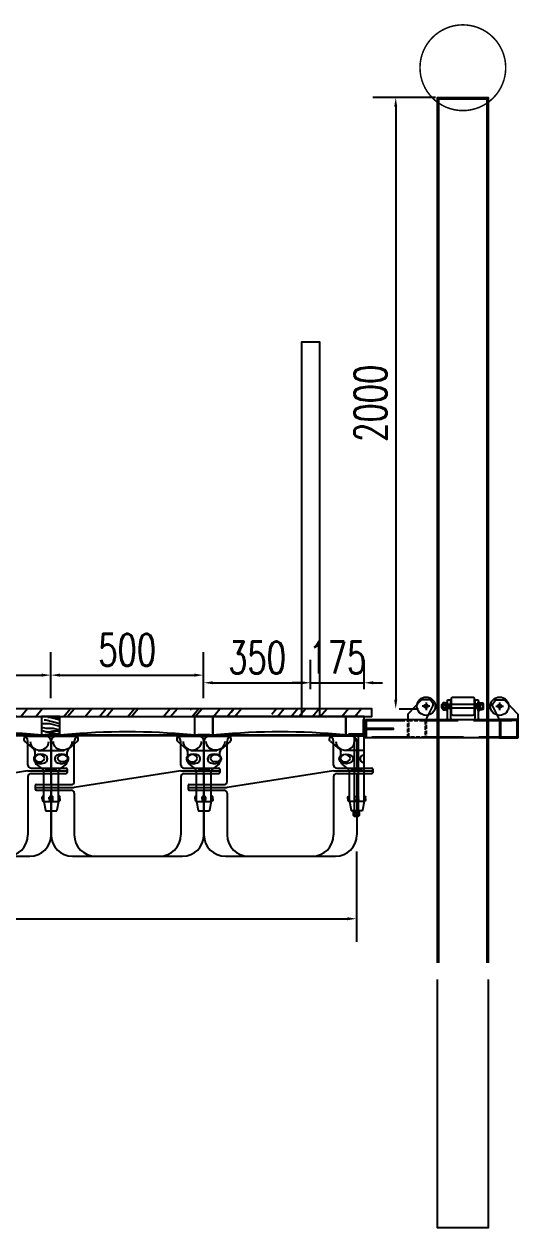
# Model space of a CAD drawing. Header units: millimetres. Extents: x -1449790 to -1271943, y 1093351 to 1381039.
# Drawn here: x -1282434 to -1280818, y 1093351 to 1097290 of the extents above; entities that cross this region are included whole.
import ezdxf

# ---------------------------------------------------------------- set-up
doc = ezdxf.new("R2010")
doc.units = ezdxf.units.MM
doc.header["$LTSCALE"] = 1000
doc.linetypes.add('ACAD_ISO03W100', pattern=[30, 12, -18])
doc.linetypes.add('DASH', pattern=[0.35, 0.25, -0.1])
doc.layers.get('0').update_dxf_attribs({"linetype": 'CONTINUOUS'})
doc.layers.get('DEFPOINTS').update_dxf_attribs({"linetype": 'CONTINUOUS'})
for name, color, linetype in [('00-HATCH(填充)', 250, 'CONTINUOUS'), ('FT', 5, 'CONTINUOUS'), ('W-FLOAT_BOWL浮筒', 253, 'CONTINUOUS'), ('W-PLASTIC_RAILINGS塑木栏杆', 6, 'CONTINUOUS'), ('W-STEEL_FRAME钢架', 3, 'CONTINUOUS'), ('W-WOOD_FLOOR木地板', 30, 'CONTINUOUS'), ('W-WOOD_STUD木龙骨', 25, 'CONTINUOUS'), ('ZJ', 251, 'CONTINUOUS'), ('塑木板', 32, 'CONTINUOUS'), ('短销钉', 253, 'CONTINUOUS'), ('螺栓', 146, 'CONTINUOUS')]:
    doc.layers.add(name, color=color, linetype=linetype)
doc.styles.add('STANDARD_T3', font='simplex.shx', dxfattribs={"width": 0.7, "bigfont": 'gbcbig.shx'})
doc.dimstyles.new('W&&30', dxfattribs={"dimtxt": 105, "dimasz": 30, "dimexe": 75, "dimexo": 90, "dimgap": 30, "dimtad": 1, "dimdec": 0, "dimzin": 0, "dimdsep": 46, "dimtxsty": 'STANDARD_T3', "dimcen": 0.09, "dimclrd": 1, "dimclre": 1, "dimclrt": 7, "dimazin": 2, "dimtfac": 1, "dimtdec": 0, "dimtix": 1, "dimtmove": 2, "dimatfit": 3, "dimfxl": 100, "dimtolj": 1, "dimtzin": 0, "dimarcsym": 0})

# ---------------------------------------------------------------- blocks, each defined once
blk = doc.blocks.new('短销固定铁件')
at = {"layer": '塑木板', "color": 156}
blk.add_lwpolyline([(-26.5, 47), (-23.5, 47), (-23.5, 0), (23.5, 0), (23.5, -3), (-26.5, -3)], close=True, dxfattribs=at)
at = {"layer": '螺栓', "color": 156}
blk.add_lwpolyline([(-7.5, -3), (-7.5, -270), (4.5, -270), (4.5, -3)], dxfattribs=at)
for points in [[(-12, -255), (9, -255), (9, -265), (-12, -265)], [(-10.5, -253), (7.5, -253), (7.5, -255), (-10.5, -255)], [(-7, -255), (4, -255), (4, -265), (-7, -265)]]:
    blk.add_lwpolyline(points, close=True, dxfattribs=at)
blk = doc.blocks.new('半销钉')
at = {"layer": '短销钉'}
for p, q in [((0, -218.3), (0, 0)), ((0, -1.8), (101.5, -1.8)), ((0, -3.8), (103, -3.8)), ((109.7, -21.2), (79.8, -48.1)), ((101.5, -3.8), (101.5, -1.8)), ((0, -51.1), (66.5, -51.1)), ((76.5, -68.2), (76.5, -55.6)), ((4.8, -115.5), (43.2, -115.5)), ((72.8, -95.4), (51.7, -112.5)), ((48, -218.3), (48, -120.3)), ((-5, -209.4), (-5, -203.3)), ((-2, -200.3), (0, -200.3)), ((0, -218.3), (48, -218.3)), ((0, -218.3), (5.6, -246.3)), ((18, -209.3), (18, -204)), ((30, -209.3), (30, -204)), ((48, -218.3), (42.4, -246.3)), ((50, -200.3), (48, -200.3)), ((53, -209.4), (53, -203.3)), ((8, -248.3), (40, -248.3))]:
    blk.add_line(p, q, dxfattribs=at)
at = {"layer": '短销钉', "ltscale": 0.1}
for p, q in [((5.6, -246.3), (6, -248.3)), ((6, -248.3), (8, -248.3)), ((40, -248.3), (42, -248.3)), ((42.4, -246.3), (42, -248.3))]:
    blk.add_line(p, q, dxfattribs=at)
at = {"layer": '短销钉'}
for centre, radius, start, end in [((24, -1502.4), 1502.6, 87.0435, 90.9152), ((103, -13.8), 10, 311.9991, 90), ((-10.5, -93.8), 31.4, 56.4166, 70.4003), ((-1.5, -78.3), 13.5, 308.3696, 51.9011), ((49.5, -78.3), 13.5, 128.0989, 231.6304), ((58.5, -93.8), 31.3, 57.1287, 123.6019), ((67.5, -78.3), 13.5, 309, 53.4343), ((86.5, -55.6), 10, 131.9991, 180), ((-10.5, -62.7), 31.4, 289.4998, 303.5569), ((58.5, -62.7), 31.4, 236.4385, 303.8665), ((58, -120.3), 10, 129, 180), ((66.5, -87.7), 10, 309, 355.8521), ((-2, -203.3), 3, 90, 180), ((21, -204), 3, 115.3769, 180), ((24, -210.3), 10, 64.6231, 115.3769), ((27, -204), 3, 0, 64.6231), ((50, -203.3), 3, 0, 90), ((8, -245.8), 2.5, 191.3099, 270), ((40, -245.8), 2.5, 270, 348.6901)]:
    blk.add_arc(centre, radius, start, end, dxfattribs=at)
for centre, major_axis, start_param, end_param in [((1, -209.4), (0, -9), 4.712389, 6.115737), ((24, -209.3), (0, 9), 1.570796, 4.712389)]:
    blk.add_ellipse(centre, major_axis=major_axis, ratio=0.666667, start_param=start_param, end_param=end_param, dxfattribs=at)
at = {"layer": '短销钉', "extrusion": (0, 0, -1)}
blk.add_ellipse((47, -209.4), major_axis=(0, -9), ratio=0.666667, start_param=4.712389, end_param=6.115737, dxfattribs=at)
blk = doc.blocks.new('BLHFT')
at = {"layer": 'FT'}
for p, q in [((-230, 395), (230, 395)), ((-208.5, 397), (208.2, 397)), ((-208.5, 397), (-208.5, 395)), ((208.2, 397), (208.2, 395)), ((-250, 234.5), (-250, 375)), ((-174.3, 244.5), (-174.3, 375)), ((174.3, 298.5), (174.3, 375)), ((250, 375), (250, 288.5)), ((174.3, 279.5), (-174.3, 225.5)), ((174.3, 279.5), (302.1, 279.5)), ((184.3, 288.5), (298.1, 288.5)), ((174.3, 260.5), (174.3, 70)), ((184.3, 270.5), (298.1, 270.5)), ((250, 270.5), (250, 70)), ((-302, 225.5), (-174.3, 225.5)), ((-298, 234.5), (-184.3, 234.5)), ((-298, 216.5), (-184.3, 216.5)), ((-250, 70), (-250, 216.5)), ((-174.3, 206.5), (-174.3, 70)), ((-180, 0), (180, 0))]:
    blk.add_line(p, q, dxfattribs=at)
at = {"layer": 'FT', "ltscale": 0.5}
for p, q in [((302.1, 284.5), (302.1, 274.5)), ((-302, 230.5), (-302, 220.5))]:
    blk.add_line(p, q, dxfattribs=at)
at = {"layer": 'FT'}
for centre, radius, start, end in [((-230, 375), 20, 90, 180), ((-0.2, -1768.5), 2175.5, 84.5043, 95.4957), ((-154.3, 375), 20, 90, 180), ((154.3, 375), 20, 0, 90), ((230, 375), 20, 0, 90), ((184.3, 298.5), 10, 180, 270), ((-184.3, 244.5), 10, 270, 0), ((184.3, 260.5), 10, 90, 180), ((298.1, 274.5), 4, 270, 0), ((-298, 220.5), 4, 180, 270), ((-184.3, 206.5), 10, 0, 90), ((-180, 70), 70, 180, 270), ((-104.3, 70), 70, 180, 270), ((104.3, 70), 70, 270, 0), ((180, 70), 70, 270, 0)]:
    blk.add_arc(centre, radius, start, end, dxfattribs=at)
at = {"layer": 'FT', "ltscale": 0.5}
for centre, start, end in [((298.1, 284.5), 0, 90), ((-298, 230.5), 90, 180)]:
    blk.add_arc(centre, 4, start, end, dxfattribs=at)
at = {"layer": 'FT', "extrusion": (0, 0, -1)}
blk.add_ellipse((-212.1, 375), major_axis=(-30.4, 0), ratio=0.921809, start_param=3.141593, end_param=6.283185, dxfattribs=at)
at = {"layer": 'FT'}
blk.add_ellipse((211.9, 375.4), major_axis=(30.4, 0.1), ratio=0.921809, start_param=3.141593, end_param=6.283185, dxfattribs=at)
blk.add_ellipse((-212.1, 320.5), major_axis=(-16, 0), ratio=0.75, dxfattribs=at)
at = {"layer": 'FT', "extrusion": (0, 0, -1)}
blk.add_ellipse((212.1, 320.5), major_axis=(16, 0), ratio=0.75, dxfattribs=at)
blk = doc.blocks.new('*U68')
at = {"layer": 'W-FLOAT_BOWL浮筒'}
blk.add_blockref('BLHFT', (0, -203.5), dxfattribs=at)
blk = doc.blocks.new('*U69')
at = {"color": 0, "linetype": 'ByBlock', "lineweight": -2, "transparency": 16777216}
for p in [(-2500, 0), (-2000, 0), (-1500, 0), (-1000, 0), (-500, 0), (0, 0)]:
    blk.add_blockref('*U68', p, dxfattribs=at)
blk = doc.blocks.new('DXD')
at = {"layer": '短销钉'}
for p, q in [((-79, 244.5), (79, 244.5)), ((-77.5, 244.5), (-77.5, 246.5)), ((-77.5, 246.5), (77.5, 246.5)), ((77.5, 244.5), (77.5, 246.5)), ((-85.7, 227.1), (-55.8, 200.2)), ((-42.5, 197.2), (42.5, 197.2)), ((85.7, 227.1), (55.8, 200.2)), ((-52.5, 180.1), (-52.5, 192.7)), ((52.5, 180.1), (52.5, 192.7)), ((-48.8, 152.9), (-27.7, 135.8)), ((-24, 30), (-24, 128)), ((-19.2, 132.8), (19.2, 132.8)), ((24, 30), (24, 128)), ((48.8, 152.9), (27.7, 135.8)), ((-29, 38.9), (-29, 45)), ((-26, 48), (-24, 48)), ((-6, 39), (-6, 44.3)), ((6, 39), (6, 44.3)), ((26, 48), (24, 48)), ((29, 38.9), (29, 45)), ((-24, 30), (24, 30)), ((-24, 30), (-18.4, 2)), ((-16, 0), (16, 0)), ((24, 30), (18.4, 2))]:
    blk.add_line(p, q, dxfattribs=at)
at = {"layer": '短销钉', "ltscale": 0.1}
for p, q in [((-18.4, 2), (-18, 0)), ((-18, 0), (-16, 0)), ((16, 0), (18, 0)), ((18.4, 2), (18, 0))]:
    blk.add_line(p, q, dxfattribs=at)
at = {"layer": '短销钉'}
for centre, radius, start, end in [((-79, 234.5), 10, 90, 228.0009), ((0, -1254.1), 1502.6, 87.0435, 92.9565), ((79, 234.5), 10, 311.9991, 90), ((-62.5, 192.7), 10, 0, 48.0009), ((62.5, 192.7), 10, 131.9991, 180), ((-43.5, 170), 13.5, 126.5657, 231), ((-42.5, 160.6), 10, 184.1479, 231), ((-34.5, 185.6), 31.4, 236.1381, 303.5569), ((-34.5, 154.5), 31.4, 56.4166, 122.8531), ((-25.5, 170), 13.5, 308.3696, 51.9011), ((25.5, 170), 13.5, 128.0989, 231.6304), ((34.5, 185.6), 31.4, 236.4385, 303.8665), ((34.5, 154.5), 31.3, 57.1287, 123.6019), ((42.5, 160.6), 10, 309, 355.8521), ((43.5, 170), 13.5, 309, 53.4343), ((-34, 128), 10, 0, 51), ((34, 128), 10, 129, 180), ((-26, 45), 3, 90, 180), ((-3, 44.3), 3, 115.3769, 180), ((0, 38), 10, 64.6231, 115.3769), ((3, 44.3), 3, 0, 64.6231), ((26, 45), 3, 0, 90), ((-16, 2.5), 2.5, 191.3099, 270), ((16, 2.5), 2.5, 270, 348.6901)]:
    blk.add_arc(centre, radius, start, end, dxfattribs=at)
for centre, major_axis, start_param, end_param in [((-23, 38.9), (0, -9), 4.712389, 6.115737), ((0, 39), (0, 9), 1.570796, 4.712389)]:
    blk.add_ellipse(centre, major_axis=major_axis, ratio=0.666667, start_param=start_param, end_param=end_param, dxfattribs=at)
at = {"layer": '短销钉', "extrusion": (0, 0, -1)}
blk.add_ellipse((23, 38.9), major_axis=(0, -9), ratio=0.666667, start_param=4.712389, end_param=6.115737, dxfattribs=at)
blk = doc.blocks.new('*U70')
at = {"layer": '短销钉'}
blk.add_blockref('DXD', (0, -124.3), dxfattribs=at)
blk = doc.blocks.new('*U71')
at = {"color": 0, "linetype": 'ByBlock', "lineweight": -2, "transparency": 16777216}
for p in [(-2000, 0), (-1500, 0), (-1000, 0), (-500, 0), (0, 0)]:
    blk.add_blockref('*U70', p, dxfattribs=at)
blk = doc.blocks.new('*D78')
at = {"layer": 'DEFPOINTS', "color": 0, "transparency": 16777216}
for p in [(-1282346.8, 1095159.9), (-1282846.8, 1095004.3), (-1282346.8, 1094994.4)]:
    blk.add_point(p, dxfattribs=at)
at = {"layer": 'W-STEEL_FRAME钢架', "color": 1, "lineweight": -2, "transparency": 16777216}
for p, q in [((-1282846.8, 1095094.3), (-1282846.8, 1095234.9)), ((-1282346.8, 1095084.4), (-1282346.8, 1095234.9)), ((-1282816.8, 1095159.9), (-1282376.8, 1095159.9))]:
    blk.add_line(p, q, dxfattribs=at)
at = {"layer": 'W-STEEL_FRAME钢架', "color": 1, "transparency": 16777216}
for points in [[(-1282816.8, 1095164.9), (-1282816.8, 1095154.9), (-1282846.8, 1095159.9)], [(-1282376.8, 1095164.9), (-1282376.8, 1095154.9), (-1282346.8, 1095159.9)]]:
    blk.add_solid(points, dxfattribs=at)
at = {"layer": 'W-STEEL_FRAME钢架', "color": 7, "transparency": 16777216, "insert": (-1282596.8, 1095242.4), "char_height": 105, "attachment_point": 5, "style": 'STANDARD_T3'}
blk.add_mtext('\\A1;500', dxfattribs=at)
blk = doc.blocks.new('*D79')
at = {"layer": 'DEFPOINTS', "color": 0, "transparency": 16777216}
for p in [(-1281846.8, 1095159.9), (-1282346.8, 1094994.4), (-1281846.8, 1094994.3)]:
    blk.add_point(p, dxfattribs=at)
at = {"layer": 'W-STEEL_FRAME钢架', "color": 1, "lineweight": -2, "transparency": 16777216}
for p, q in [((-1282346.8, 1095084.4), (-1282346.8, 1095234.9)), ((-1281846.8, 1095084.3), (-1281846.8, 1095234.9)), ((-1282316.8, 1095159.9), (-1281876.8, 1095159.9))]:
    blk.add_line(p, q, dxfattribs=at)
at = {"layer": 'W-STEEL_FRAME钢架', "color": 1, "transparency": 16777216}
for points in [[(-1282316.8, 1095164.9), (-1282316.8, 1095154.9), (-1282346.8, 1095159.9)], [(-1281876.8, 1095164.9), (-1281876.8, 1095154.9), (-1281846.8, 1095159.9)]]:
    blk.add_solid(points, dxfattribs=at)
at = {"layer": 'W-STEEL_FRAME钢架', "color": 7, "transparency": 16777216, "insert": (-1282096.8, 1095242.4), "char_height": 105, "attachment_point": 5, "style": 'STANDARD_T3'}
blk.add_mtext('\\A1;500', dxfattribs=at)
blk = doc.blocks.new('*D85')
at = {"layer": 'DEFPOINTS', "color": 0, "transparency": 16777216}
for p in [(-1284346.8, 1094682.8), (-1281346.8, 1094672.7), (-1281346.8, 1094362.9)]:
    blk.add_point(p, dxfattribs=at)
at = {"layer": 'W-STEEL_FRAME钢架', "color": 1, "lineweight": -2, "transparency": 16777216}
for p, q in [((-1284346.8, 1094592.8), (-1284346.8, 1094287.9)), ((-1281346.8, 1094582.7), (-1281346.8, 1094287.9)), ((-1284316.8, 1094362.9), (-1281376.8, 1094362.9))]:
    blk.add_line(p, q, dxfattribs=at)
at = {"layer": 'W-STEEL_FRAME钢架', "color": 1, "transparency": 16777216}
for points in [[(-1284316.8, 1094367.9), (-1284316.8, 1094357.9), (-1284346.8, 1094362.9)], [(-1281376.8, 1094367.9), (-1281376.8, 1094357.9), (-1281346.8, 1094362.9)]]:
    blk.add_solid(points, dxfattribs=at)
at = {"layer": 'W-STEEL_FRAME钢架', "color": 7, "transparency": 16777216, "insert": (-1282846.8, 1094445.4), "char_height": 105, "attachment_point": 5, "style": 'STANDARD_T3'}
blk.add_mtext('\\A1;3000', dxfattribs=at)
blk = doc.blocks.new('*D99')
at = {"color": 1, "lineweight": -2, "transparency": 16777216}
for p, q in [((-1281088.6, 1097049.3), (-1281293.3, 1097049.3)), ((-1281218.3, 1097019.3), (-1281218.3, 1095079.3)), ((-1281206.8, 1095049.3), (-1281143.3, 1095049.3))]:
    blk.add_line(p, q, dxfattribs=at)
at = {"color": 1, "transparency": 16777216}
for points in [[(-1281223.3, 1097019.3), (-1281213.3, 1097019.3), (-1281218.3, 1097049.3)], [(-1281223.3, 1095079.3), (-1281213.3, 1095079.3), (-1281218.3, 1095049.3)]]:
    blk.add_solid(points, dxfattribs=at)
at = {"layer": 'DEFPOINTS', "color": 0, "transparency": 16777216}
for p in [(-1280998.6, 1097049.3, 0), (-1281296.8, 1095049.3), (-1281218.3, 1095049.3)]:
    blk.add_point(p, dxfattribs=at)
at = {"color": 7, "transparency": 16777216, "insert": (-1281300.8, 1096049.3), "char_height": 105, "attachment_point": 5, "rotation": 90, "style": 'STANDARD_T3'}
blk.add_mtext('\\A1;2000', dxfattribs=at)
blk = doc.blocks.new('*U100')
at = {"layer": 'W-STEEL_FRAME钢架'}
blk.add_lwpolyline([(-30, -30), (30, -30), (30, 30), (-30, 30)], close=True, dxfattribs=at)
blk = doc.blocks.new('*U101')
at = {"color": 0, "linetype": 'ByBlock', "lineweight": -2, "transparency": 16777216}
for p in [(-495, 0), (0, 0)]:
    blk.add_blockref('*U100', p, dxfattribs=at)
blk = doc.blocks.new('*D104')
at = {"layer": 'DEFPOINTS', "color": 0, "transparency": 16777216}
for p in [(-1281496.8, 1095134.9), (-1281496.8, 1095024.4), (-1281846.8, 1094994.3)]:
    blk.add_point(p, dxfattribs=at)
at = {"layer": 'W-STEEL_FRAME钢架', "color": 1, "lineweight": -2, "transparency": 16777216}
for p, q in [((-1281846.8, 1095084.3), (-1281846.8, 1095209.9)), ((-1281496.8, 1095114.4), (-1281496.8, 1095209.9)), ((-1281816.8, 1095134.9), (-1281526.8, 1095134.9))]:
    blk.add_line(p, q, dxfattribs=at)
at = {"layer": 'W-STEEL_FRAME钢架', "color": 1, "transparency": 16777216}
for points in [[(-1281816.8, 1095139.9), (-1281816.8, 1095129.9), (-1281846.8, 1095134.9)], [(-1281526.8, 1095139.9), (-1281526.8, 1095129.9), (-1281496.8, 1095134.9)]]:
    blk.add_solid(points, dxfattribs=at)
at = {"layer": 'W-STEEL_FRAME钢架', "color": 7, "transparency": 16777216, "insert": (-1281671.8, 1095217.4), "char_height": 105, "attachment_point": 5, "style": 'STANDARD_T3'}
blk.add_mtext('\\A1;350', dxfattribs=at)
blk = doc.blocks.new('*D105')
at = {"layer": 'DEFPOINTS', "color": 0, "transparency": 16777216}
for p in [(-1281321.8, 1095134.9), (-1281496.8, 1095024.4), (-1281321.8, 1095024.3)]:
    blk.add_point(p, dxfattribs=at)
at = {"layer": 'W-STEEL_FRAME钢架', "color": 1, "lineweight": -2, "transparency": 16777216}
for p, q in [((-1281496.8, 1095114.4), (-1281496.8, 1095209.9)), ((-1281321.8, 1095114.3), (-1281321.8, 1095209.9)), ((-1281526.8, 1095134.9), (-1281556.8, 1095134.9)), ((-1281496.8, 1095134.9), (-1281321.8, 1095134.9)), ((-1281291.8, 1095134.9), (-1281261.8, 1095134.9))]:
    blk.add_line(p, q, dxfattribs=at)
at = {"layer": 'W-STEEL_FRAME钢架', "color": 1, "transparency": 16777216}
for points in [[(-1281526.8, 1095139.9), (-1281526.8, 1095129.9), (-1281496.8, 1095134.9)], [(-1281291.8, 1095139.9), (-1281291.8, 1095129.9), (-1281321.8, 1095134.9)]]:
    blk.add_solid(points, dxfattribs=at)
at = {"layer": 'W-STEEL_FRAME钢架', "color": 7, "transparency": 16777216, "insert": (-1281409.3, 1095217.4), "char_height": 105, "attachment_point": 5, "style": 'STANDARD_T3'}
blk.add_mtext('\\A1;175', dxfattribs=at)

msp = doc.modelspace()

# ---------------------------------------------------------------- hatches: boundary and pattern name
at = {"layer": 'W-WOOD_FLOOR木地板'}
h = msp.add_hatch(dxfattribs=at)
h.set_pattern_fill('木材', color=256, scale=20)
h.set_pattern_definition([(50, (-3010467.11, -1013571.33), (51.8470639, 186.2468308), [1200, -160, 400, -80]), (50, (-3010360.71, -1013531.33), (-132.9301375, 7.1090462), [240, -26.4, 480, -60]), (50, (-3010427.114, -1013503.33), (226.3396635, 353.1279042), [640, -112, 320, -80])])
h.paths.add_polyline_path([(-1281296.8, 1095024.3), (-1281296.8, 1095049.3), (-1284394.8, 1095049.4), (-1284394.7, 1095024.4)])
at = {"layer": 'W-WOOD_STUD木龙骨'}
h = msp.add_hatch(dxfattribs=at)
h.set_pattern_fill('木纹02', color=256, scale=30)
h.set_pattern_definition([(0, (-3010494.79, -1011478.71), (0, 120), [24, -36, 12, -48]), (0, (-3010410.79, -1011475.71), (0, 120), [24, -96]), (0, (-3010422.79, -1011469.71), (0, 120), [12, -108]), (0, (-3010488.79, -1011466.71), (0, 120), [6, -84, 6, -24]), (0, (-3010446.79, -1011460.71), (0, 120), [24, -36, 6, -54]), (0, (-3010476.79, -1011457.71), (0, 120), [18, -102]), (0, (-3010446.79, -1011454.71), (0, 120), [36, -84]), (0, (-3010482.79, -1011451.71), (0, 120), [24, -96]), (0, (-3010434.79, -1011448.71), (0, 120), [60, -60]), (0, (-3010470.79, -1011442.71), (0, 120), [12, -36, 24, -48]), (0, (-3010386.79, -1011439.71), (0, 120), [24, -96]), (0, (-3010410.79, -1011436.71), (0, 120), [12, -108]), (0, (-3010434.79, -1011433.71), (0, 120), [12, -108]), (0, (-3010494.79, -1011430.71), (0, 120), [24, -96]), (0, (-3010434.79, -1011427.71), (0, 120), [24, -96]), (0, (-3010434.79, -1011421.71), (0, 120), [24, -24, 24, -48]), (0, (-3010458.79, -1011415.71), (0, 120), [12, -60, 24, -24]), (0, (-3010434.79, -1011412.71), (0, 120), [36, -84]), (0, (-3010434.79, -1011406.71), (0, 120), [24, -96]), (0, (-3010482.79, -1011403.71), (0, 120), [36, -48, 12, -24]), (0, (-3010482.79, -1011397.71), (0, 120), [60, -60]), (0, (-3010410.79, -1011394.71), (0, 120), [12, -108]), (0, (-3010446.79, -1011391.71), (0, 120), [24, -96]), (0, (-3010470.79, -1011388.71), (0, 120), [12, -48, 12, -48]), (0, (-3010482.79, -1011385.71), (0, 120), [12, -36, 24, -48]), (0, (-3010458.79, -1011382.71), (0, 120), [12, -60, 12, -36]), (0, (-3010434.79, -1011379.71), (0, 120), [36, -84]), (0, (-3010482.79, -1011373.71), (0, 120), [24, -96]), (0, (-3010422.79, -1011370.71), (0, 120), [12, -108]), (0, (-3010398.79, -1011367.71), (0, 120), [12, -108]), (14.0362435, (-3010410.79, -1011469.715), (120, -4e-09), [12.36, -482.412663]), (14.0362435, (-3010398.79, -1011442.715), (120, -4e-09), [12.36, -482.412663]), (14.0362435, (-3010410.79, -1011370.715), (120, -4e-09), [12.36, -482.412663]), (14.0362435, (-3010446.79, -1011415.715), (120, -4e-09), [12.36, -482.412663]), (14.0362435, (-3010422.79, -1011397.715), (120, -4e-09), [12.36, -482.412663]), (14.0362435, (-3010410.79, -1011406.715), (120, -4e-09), [12.36, -482.412663]), (14.0362435, (-3010470.79, -1011385.715), (120, -4e-09), [12.36, -482.412663]), (14.0362435, (-3010422.79, -1011391.715), (120, -4e-09), [12.36, -482.412663]), (14.0362435, (-3010398.79, -1011436.715), (120, -4e-09), [24.72, -470.052663]), (14.0362435, (-3010410.79, -1011427.715), (120, -4e-09), [24.72, -470.052663]), (14.0362435, (-3010410.79, -1011421.715), (120, -4e-09), [24.72, -470.052663]), (165.9637565, (-3010446.79, -1011460.715), (-120, -4e-09), [12.36, -24.72, 12.36, -445.332663]), (165.9637565, (-3010470.79, -1011442.715), (-120, -4e-09), [12.36, -482.412663]), (165.9637565, (-3010470.79, -1011388.715), (-120, -4e-09), [24.72, -470.052663]), (194.0362435, (-3010410.79, -1011475.715), (-120, 4e-09), [12.36, -482.412663]), (345.9637565, (-3010386.79, -1011475.715), (120, 4e-09), [12.36, -482.412663]), (345.9637565, (-3010422.79, -1011433.715), (120, 4e-09), [12.36, -482.412663]), (345.9637565, (-3010398.79, -1011412.715), (120, 4e-09), [12.36, -482.412663]), (345.9637565, (-3010446.79, -1011403.715), (120, 4e-09), [12.36, -482.412663]), (345.9637565, (-3010458.79, -1011388.715), (120, 4e-09), [12.36, -482.412663]), (345.9637565, (-3010446.79, -1011382.715), (120, 4e-09), [12.36, -482.412663]), (345.9637565, (-3010446.79, -1011403.715), (120, 4e-09), [12.36, -482.412663]), (345.9637565, (-3010410.79, -1011385.715), (120, 4e-09), [49.44, -445.332663]), (345.9637565, (-3010482.79, -1011466.715), (120, 4e-09), [49.44, -445.332663]), (345.9637565, (-3010470.79, -1011457.715), (120, 4e-09), [49.44, -445.332663]), (345.9637565, (-3010458.79, -1011451.715), (120, 4e-09), [12.36, -24.72, 24.72, -432.972663]), (345.9637565, (-3010458.79, -1011442.715), (120, 4e-09), [24.72, -24.72, 24.72, -420.612663]), (345.9637565, (-3010470.79, -1011430.715), (120, 4e-09), [49.44, -445.332663]), (345.9637565, (-3010482.79, -1011421.715), (120, 4e-09), [49.44, -445.332663]), (345.9637565, (-3010482.79, -1011415.715), (120, 4e-09), [49.44, -445.332663]), (345.9637565, (-3010398.79, -1011379.715), (120, 4e-09), [12.36, -482.412663]), (345.9637675, (-3010386.79, -1011367.715), (120, 2.304e-05), [24.72, -470.052663]), (345.9637675, (-3010458.79, -1011373.715), (120, 2.304e-05), [24.72, -470.052663]), (345.9637575, (-3010470.79, -1011478.715), (120, 2.1e-06), [49.44, -445.332663]), (345.9637575, (-3010398.79, -1011394.715), (120, 2.1e-06), [37.08, -457.692663]), (345.9637575, (-3010386.79, -1011403.715), (120, 2.1e-06), [74.16, -420.612663])])
h.paths.add_polyline_path([(-1282316.8, 1094964.4), (-1282316.8, 1095024.4), (-1282376.8, 1095024.4), (-1282376.8, 1094964.4)])

# ---------------------------------------------------------------- linework, layer by layer
at = {"color": 4}
for p, q in [((-1281064.6, 1095057.8, 0), (-1281068.6, 1095057.8, 0)), ((-1281064.6, 1095063.8, 0), (-1281067.6, 1095063.8, 0)), ((-1281067.6, 1095051.8, 0), (-1281064.6, 1095051.8, 0))]:
    msp.add_line(p, q, dxfattribs=at)
for p, q in [((-1281062.6, 1095063.3, 0), (-1281055.6, 1095063.3, 0)), ((-1281055.6, 1095052.3, 0), (-1281062.6, 1095052.3, 0)), ((-1281051.6, 1095056.8, 0), (-1281055.6, 1095060.1, 0)), ((-1281051.6, 1095054.5, 0), (-1281055.6, 1095057.8, 0)), ((-1281048.6, 1095019.3, 0), (-1281048.6, 1095079.3, 0)), ((-1280958.6, 1095019.3, 0), (-1280958.6, 1095079.3, 0)), ((-1280958.6, 1095079.3, 0), (-1280948.6, 1095079.3, 0)), ((-1280948.6, 1095079.3, 0), (-1280948.6, 1095019.3, 0)), ((-1280945.6, 1095056.8, 0), (-1280941.6, 1095060.1, 0)), ((-1280945.6, 1095054.5, 0), (-1280941.6, 1095057.8, 0)), ((-1280934.6, 1095063.3, 0), (-1280941.6, 1095063.3, 0)), ((-1280941.6, 1095052.3, 0), (-1280934.6, 1095052.3, 0)), ((-1280932.6, 1095050.8, 0), (-1280932.6, 1095064.8, 0)), ((-1281053.6, 1095014.3, 0), (-1280943.6, 1095014.3, 0))]:
    msp.add_line(p, q)
at = {"color": 1}
for p, q in [((-1281048.6, 1095065.3, 0), (-1281038.6, 1095065.3, 0)), ((-1281038.6, 1095051.3, 0), (-1281048.6, 1095051.3, 0)), ((-1280948.6, 1095065.3, 0), (-1280958.6, 1095065.3, 0)), ((-1280948.6, 1095051.3, 0), (-1280958.6, 1095051.3, 0))]:
    msp.add_line(p, q, dxfattribs=at)
at = {"color": 6, "linetype": 'ACAD_ISO03W100'}
for p, q in [((-1280948.6, 1095064.3, 0), (-1281048.6, 1095064.3, 0)), ((-1280948.6, 1095052.3, 0), (-1281048.6, 1095052.3, 0))]:
    msp.add_line(p, q, dxfattribs=at)
at = {"color": 2}
for p, q in [((-1281048.6, 1095058.3, 0), (-1281038.6, 1095058.3, 0)), ((-1280958.6, 1095058.3, 0), (-1280948.6, 1095058.3, 0))]:
    msp.add_line(p, q, dxfattribs=at)
at = {"const_width": 5, "elevation": 0}
msp.add_lwpolyline([(-1280858.4, 1097147.1, 1), (-1281138.9, 1097147.1, 1)], format="xyb", close=True, dxfattribs=at)
at = {"elevation": 0}
for points in [[(-1281031.1, 1095088.3), (-1280966.1, 1095088.3, -0.414214), (-1280961.1, 1095083.3), (-1280961.1, 1095033.3, -0.414214), (-1280966.1, 1095028.3), (-1281031.1, 1095028.3, -0.414214), (-1281036.1, 1095033.3), (-1281036.1, 1095083.3, -0.414214)], [(-1281062.6, 1095046.3), (-1281055.6, 1095046.3), (-1281055.6, 1095047.3), (-1281051.6, 1095047.3), (-1281051.6, 1095068.3), (-1281055.6, 1095068.3), (-1281055.6, 1095047.3), (-1281055.6, 1095069.3), (-1281062.6, 1095069.3, 0.666667), (-1281062.6, 1095063.3, 0.363636), (-1281062.6, 1095052.3, 0.666667)], [(-1280934.6, 1095046.3), (-1280941.6, 1095046.3), (-1280941.6, 1095047.3), (-1280945.6, 1095047.3), (-1280945.6, 1095068.3), (-1280941.6, 1095068.3), (-1280941.6, 1095047.3), (-1280941.6, 1095069.3), (-1280934.6, 1095069.3, -0.666667), (-1280934.6, 1095063.3, -0.363636), (-1280934.6, 1095052.3, -0.666667)]]:
    msp.add_lwpolyline(points, format="xyb", close=True, dxfattribs=at)
for points in [[(-1281068.6, 1095052.8), (-1281066.6, 1095050.8), (-1281066.6, 1095064.8), (-1281068.6, 1095062.8)], [(-1281064.6, 1095049.3), (-1281064.6, 1095052.3), (-1281064.6, 1095063.3), (-1281064.6, 1095066.3)], [(-1280932.6, 1095049.3), (-1280932.6, 1095052.3), (-1280932.6, 1095063.3), (-1280932.6, 1095066.3)], [(-1281316.8, 1095014.3), (-1280818.5, 1095014.3), (-1280818.5, 1094954.3), (-1281316.8, 1094954.3)], [(-1281316.8, 1094986.8), (-1281226.8, 1094986.8), (-1281226.8, 1094981.8), (-1281316.8, 1094981.8)]]:
    msp.add_lwpolyline(points, close=True, dxfattribs=at)
for points in [[(-1281066.6, 1095050.8), (-1281064.6, 1095050.8), (-1281064.6, 1095064.8), (-1281066.6, 1095064.8)], [(-1281051.6, 1095071.3), (-1281051.6, 1095043.3), (-1281048.6, 1095043.3), (-1281048.6, 1095071.3), (-1281051.6, 1095071.3), (-1281051.6, 1095070.3)], [(-1280945.6, 1095071.3), (-1280945.6, 1095043.3), (-1280948.6, 1095043.3), (-1280948.6, 1095071.3), (-1280945.6, 1095071.3), (-1280945.6, 1095070.3)]]:
    msp.add_lwpolyline(points, dxfattribs=at)
msp.add_lwpolyline([(-1281048.6, 1095079.3), (-1281038.6, 1095079.3), (-1281038.6, 1095019.3, 0.414214), (-1281033.6, 1095014.3)], format="xyb", dxfattribs=at)
at = {"color": 6}
msp.add_lwpolyline([(-1281816.8, 1094964.3), (-1281381.8, 1094964.3), (-1281381.8, 1095024.3), (-1281816.8, 1095024.3)], close=True, dxfattribs=at)
at = {"linetype": 'DASH', "ltscale": 0.5, "elevation": 0}
for points in [[(-1281313.8, 1095011.3), (-1280821.5, 1095011.3), (-1280821.5, 1094957.3), (-1281313.8, 1094957.3)], [(-1280818.5, 1095014.3), (-1280878.5, 1095014.3), (-1280878.5, 1094954.3), (-1280818.5, 1094954.3)], [(-1280821.5, 1095011.3), (-1280875.5, 1095011.3), (-1280875.5, 1094957.3), (-1280821.5, 1094957.3)]]:
    msp.add_lwpolyline(points, close=True, dxfattribs=at)
at = {"linetype": 'DASH', "ltscale": 0.05, "elevation": 0}
for points in [[(-1281178.8, 1095014.3), (-1281118.8, 1095014.3), (-1281118.8, 1094954.3), (-1281178.8, 1094954.3)], [(-1281175.8, 1095011.3), (-1281121.8, 1095011.3), (-1281121.8, 1094957.3), (-1281175.8, 1094957.3)]]:
    msp.add_lwpolyline(points, close=True, dxfattribs=at)
at = {"lineweight": -3}
for centre in [(-1281118.8, 1095058.3, 0), (-1280878.5, 1095058.3, 0)]:
    msp.add_circle(centre, 30, dxfattribs=at)
for centre, start, end in [((-1281053.6, 1095019.3, 0), 270, 0), ((-1280963.6, 1095019.3, 0), 270, 0), ((-1280943.6, 1095019.3, 0), 180, 270)]:
    msp.add_arc(centre, 5, start, end)
at = {"layer": '00-HATCH(填充)', "color": 0, "lineweight": -3, "ltscale": 0.5}
for p, q in [((-1281106.3, 1095058.3, 0), (-1281131.3, 1095058.3, 0)), ((-1281118.8, 1095070.8, 0), (-1281118.8, 1095045.8, 0)), ((-1280891, 1095058.3, 0), (-1280866, 1095058.3, 0)), ((-1280878.5, 1095070.8, 0), (-1280878.5, 1095045.8, 0))]:
    msp.add_line(p, q, dxfattribs=at)
at = {"layer": '00-HATCH(填充)', "color": 0, "lineweight": -3, "elevation": 0}
for points in [[(-1281118.8, 1095014.3), (-1281096, 1095061.1, 0.267952), (-1281096.3, 1095066.1), (-1281103.8, 1095077.1, 0.249325), (-1281107.9, 1095079.3), (-1281131.7, 1095079.3, 0.198912), (-1281135.2, 1095077.9), (-1281178.8, 1095031.8), (-1281178.8, 1095014.3)], [(-1280878.5, 1095014.3), (-1280901.3, 1095061.1, -0.267952), (-1280900.9, 1095066.1), (-1280893.4, 1095077.1, -0.249325), (-1280889.3, 1095079.3), (-1280865.5, 1095079.3, -0.198912), (-1280862, 1095077.9), (-1280818.5, 1095031.8), (-1280818.5, 1095014.3)]]:
    msp.add_lwpolyline(points, format="xyb", close=True, dxfattribs=at)
at = {"layer": '00-HATCH(填充)', "color": 0, "lineweight": -3}
for centre in [(-1281118.8, 1095058.3, 0), (-1280878.5, 1095058.3, 0)]:
    msp.add_circle(centre, 6, dxfattribs=at)
at = {"layer": 'W-PLASTIC_RAILINGS塑木栏杆'}
msp.add_lwpolyline([(-1281526.8, 1095024.4), (-1281466.8, 1095024.4), (-1281466.8, 1096249.3), (-1281526.8, 1096249.3)], close=True, dxfattribs=at)
at = {"layer": 'W-WOOD_FLOOR木地板'}
msp.add_lwpolyline([(-1284394.7, 1095024.4), (-1281296.8, 1095024.3), (-1281296.8, 1095049.3), (-1284394.8, 1095049.4)], close=True, dxfattribs=at)
at = {"layer": 'W-WOOD_STUD木龙骨'}
msp.add_lwpolyline([(-1282376.8, 1094964.4), (-1282316.8, 1094964.4), (-1282316.8, 1095024.4), (-1282376.8, 1095024.4)], close=True, dxfattribs=at)
at = {"layer": 'ZJ', "color": 1, "linetype": 'Continuous', "elevation": 0}
for points in [[(-1281081.1, 1094219.1), (-1281081.1, 1097049.3), (-1280916.1, 1097049.3), (-1280916.1, 1094219.1)], [(-1281077.1, 1094219.1), (-1281077.1, 1097045.3), (-1280920.1, 1097045.3), (-1280920.1, 1094219.1)], [(-1280916.1, 1094163.8), (-1280916.1, 1093351.5), (-1281081.1, 1093351.5), (-1281081.1, 1094163.8)]]:
    msp.add_lwpolyline(points, dxfattribs=at)

# ---------------------------------------------------------------- block references
for name, p in [('*U101', (-1281351.8, 1094994.3)), ('*U69', (-1281595.7, 1094770.8))]:
    msp.add_blockref(name, p)
at = {"color": 240, "true_color": 0xed1f24}
msp.add_blockref('*U71', (-1281845.8, 1094840.3), dxfattribs=at)
at = {"layer": '塑木板', "color": 0, "xscale": -1}
for name, p in [('短销固定铁件', (-1281348.3, 1094967)), ('半销钉', (-1281321.8, 1094964.3))]:
    msp.add_blockref(name, p, dxfattribs=at)

# ---------------------------------------------------------------- dimensions: what is measured, and where the dimension line sits
dim = msp.add_linear_dim(base=(-1281218.3, 1095049.3), p1=(-1280998.6, 1097049.3, 0), p2=(-1281296.8, 1095049.3), angle=90, dimstyle='W&&30')
dim.commit()
dim.dimension.update_dxf_attribs({"geometry": '*D99', "text_midpoint": (-1281300.8, 1096049.3)})
at = {"layer": 'W-STEEL_FRAME钢架'}
for base, p1, p2, picture, middle in [((-1282346.8, 1095159.9), (-1282846.8, 1095004.3), (-1282346.8, 1094994.4), '*D78', (-1282596.8, 1095242.4)), ((-1281846.8, 1095159.9), (-1282346.8, 1094994.4), (-1281846.8, 1094994.3), '*D79', (-1282096.8, 1095242.4)), ((-1281496.8, 1095134.9), (-1281846.8, 1094994.3), (-1281496.8, 1095024.4), '*D104', (-1281671.8, 1095217.4)), ((-1281321.8, 1095134.9), (-1281496.8, 1095024.4), (-1281321.8, 1095024.3), '*D105', (-1281409.3, 1095217.4)), ((-1281346.8, 1094362.9), (-1284346.8, 1094682.8), (-1281346.8, 1094672.7), '*D85', (-1282846.8, 1094445.4))]:
    dim = msp.add_linear_dim(base=base, p1=p1, p2=p2, dimstyle='W&&30', dxfattribs=at)
    dim.commit()
    dim.dimension.update_dxf_attribs({"geometry": picture, "text_midpoint": middle})

doc.saveas('drawing.dxf')
